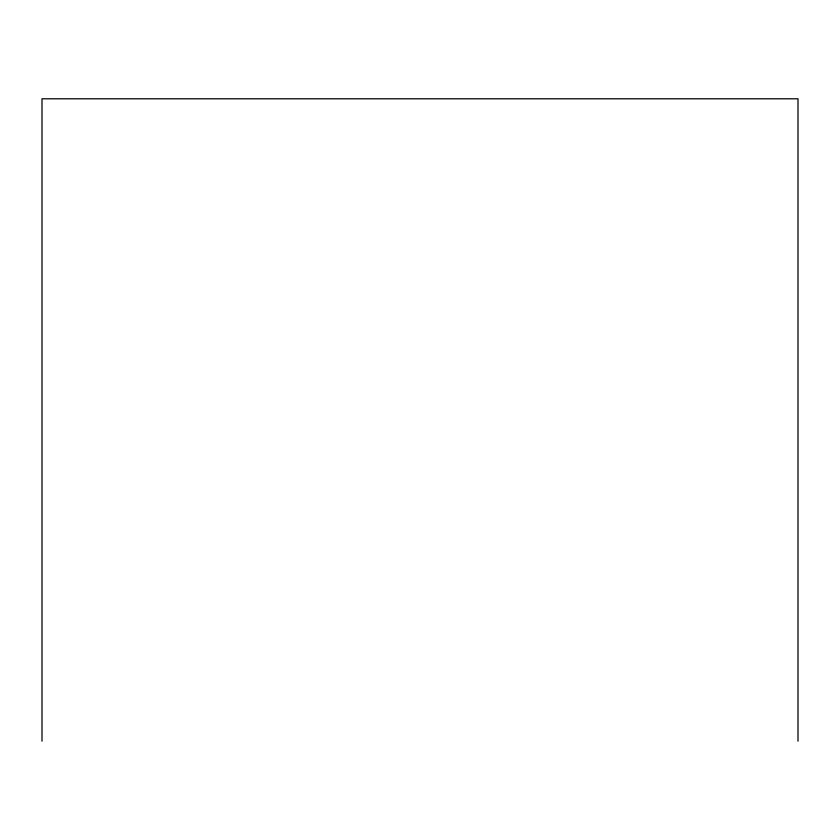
<?xml version="1.0" encoding="UTF-8"?>
<svg xmlns="http://www.w3.org/2000/svg" width="840" height="840" viewBox="0 0 840 840"><rect width="100%" height="100%" fill="white"/><g stroke="black" fill="none" stroke-linecap="round" stroke-linejoin="round"><path stroke-width="1.26" d="M798 741.206L798 98.795L42 98.795L42 741.206"/></g></svg>
